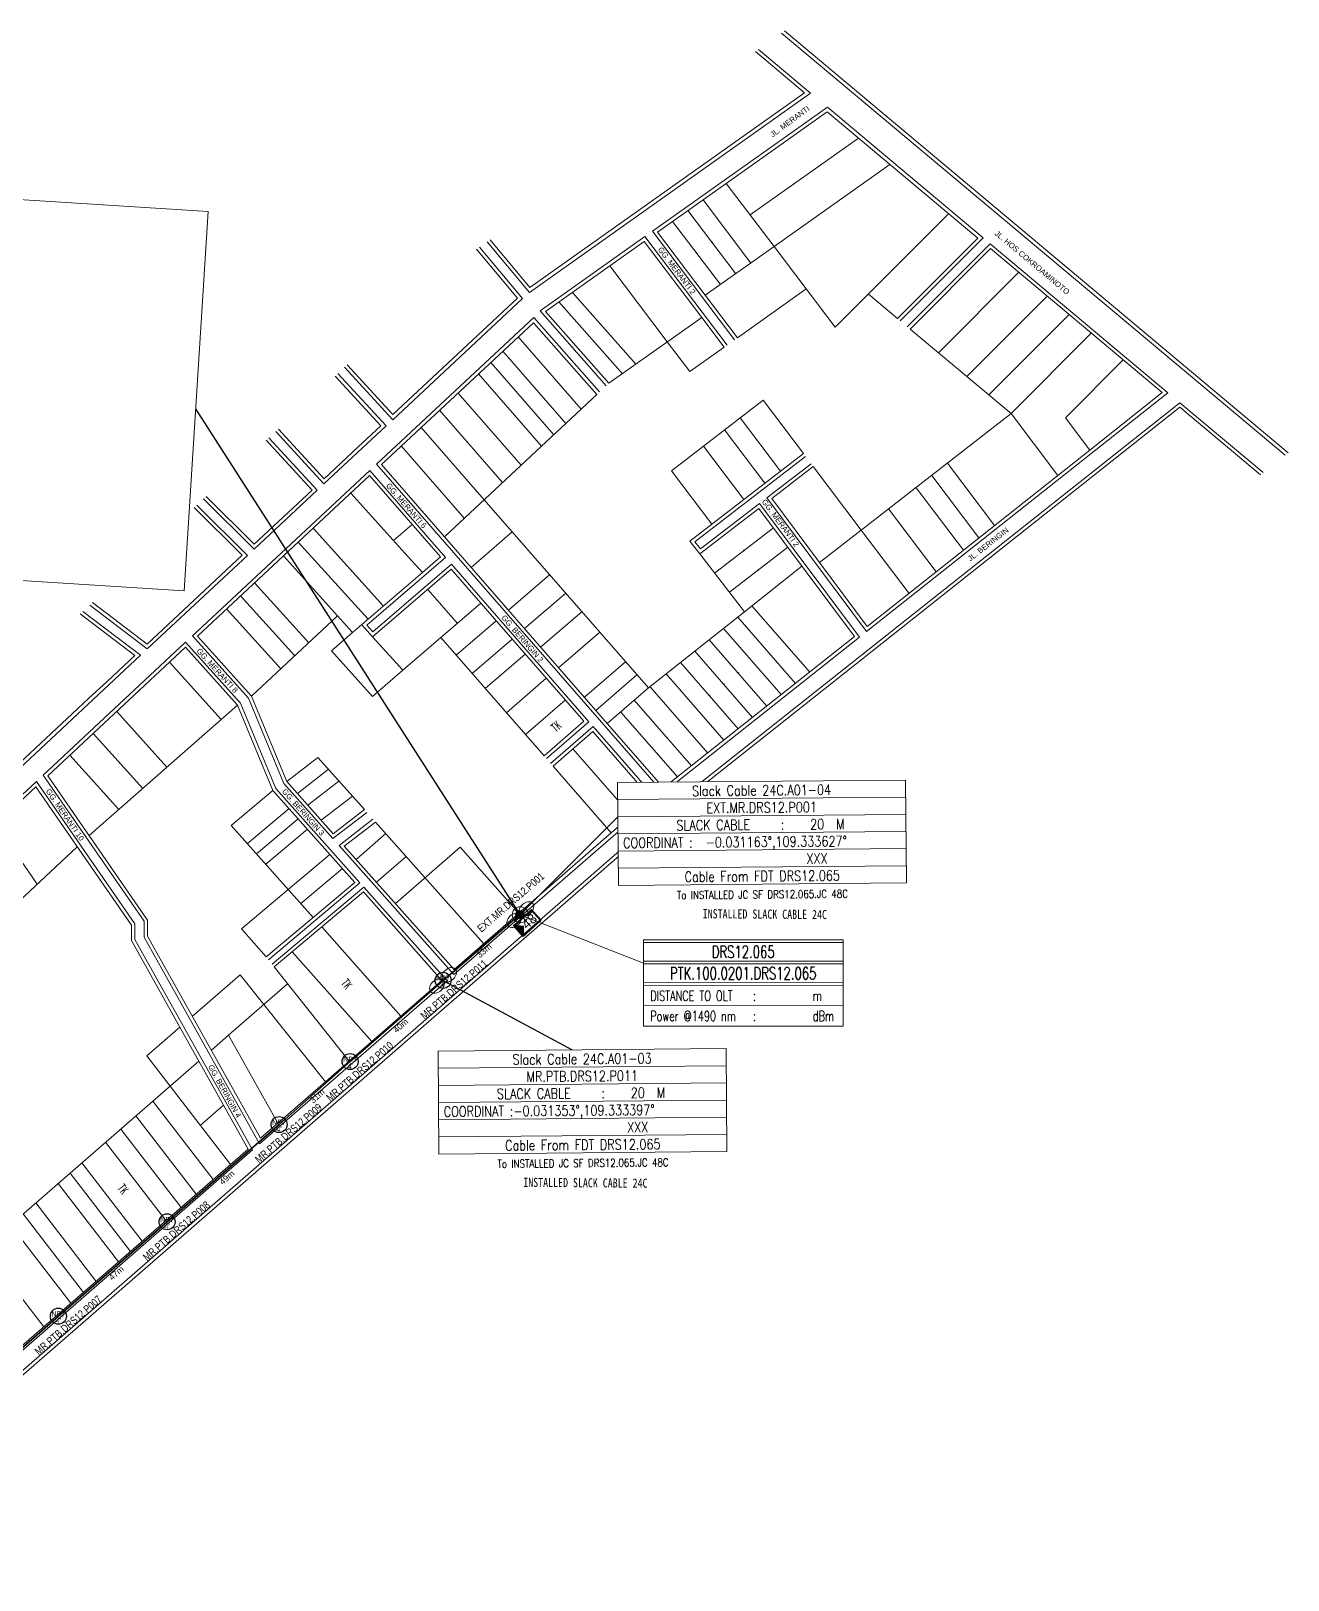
# Model space of a CAD drawing. Header units: inches. Extents: x 12170288 to 12174436, y -6358 to -3178.
# Drawn here: x 12170800 to 12171212, y -3686 to -3178 of the extents above; entities that cross this region are included whole.
import ezdxf
from ezdxf.enums import TextEntityAlignment as Align

# ---------------------------------------------------------------- set-up
doc = ezdxf.new("R2010")
doc.units = ezdxf.units.IN
doc.header["$MEASUREMENT"] = 0
doc.set_wipeout_variables(frame=1)
for name, color, linetype in [('Basic Map', 251, 'Continuous'), ('FDT', 12, 'Continuous'), ('NEW POLE 7m(4 inches)', 3, 'Continuous'), ('Span Cable', 3, 'Continuous')]:
    doc.layers.add(name, color=color, linetype=linetype)
for name, color, linetype, lineweight in [('COIL', 1, 'Continuous', 18), ('EXT POLE', 1, 'Continuous', 18), ('FDT-Info', 1, 'Continuous', 9), ('FO 24 CORE', 3, 'Continuous', 50), ('JALAN', 7, 'Continuous', 25), ('TEXT INFO', 7, 'Continuous', 18)]:
    doc.layers.add(name, color=color, linetype=linetype, lineweight=lineweight)
doc.layers.add('FO 48 CORE', color=7, linetype='Continuous', lineweight=50, true_color=0x8000a0)
doc.styles.add('FS', font='SimSun.ttf', dxfattribs={"width": 0.7})
doc.styles.add('INFO', font='simplex.shx', dxfattribs={"width": 0.6})
doc.styles.add('ISO-Text', font='simplex.shx', dxfattribs={"width": 0.6})
doc.styles.add('Mark', font='arial.ttf', dxfattribs={"width": 0.8, "height": 2.5})
doc.styles.add('POLE ID', font='SimSun.ttf', dxfattribs={"width": 0.8})
doc.styles.add('ROMANS', font='romans.shx', dxfattribs={"width": 1.2})
doc.styles.get("Standard").update_dxf_attribs({"font": 'arial.ttf'})
doc.styles.add('Title Block 3', font='dgn003.shx')
doc.styles.add('Title Block v21 - Default$0$Standard', font='arial.ttf')
doc.dimstyles.new('Dimstyle', dxfattribs={"dimtxt": 2, "dimasz": 0.18, "dimexe": 0.18, "dimexo": 0.0625, "dimgap": 0.09, "dimtad": 0, "dimdec": 0, "dimzin": 0, "dimdsep": 46, "dimtxsty": 'Standard', "dimcen": 0.09, "dimse1": 1, "dimse2": 1, "dimsd1": 1, "dimsd2": 1, "dimadec": 0, "dimazin": 0, "dimtfac": 1, "dimtdec": 0, "dimtofl": 0, "dimtmove": 0, "dimatfit": 3, "dimfxl": 1, "dimtolj": 1, "dimtzin": 0, "dimarcsym": 0})
doc.dimstyles.get("Standard").update_dxf_attribs({"dimtxt": 0.18, "dimasz": 0.18, "dimexe": 0.18, "dimexo": 0.0625, "dimgap": 0.09, "dimtad": 0, "dimtih": 1, "dimtoh": 1, "dimdec": 4, "dimzin": 0, "dimdsep": 46, "dimtxsty": 'Standard', "dimcen": 0.09, "dimadec": 0, "dimazin": 0, "dimtfac": 1, "dimtdec": 4, "dimtofl": 0, "dimtmove": 0, "dimatfit": 3, "dimfxl": 1, "dimtolj": 1, "dimtzin": 0, "dimarcsym": 0})

# ---------------------------------------------------------------- blocks, each defined once
blk = doc.blocks.new('*U82')
at = {"color": 0, "linetype": 'ByBlock', "lineweight": -2}
for points in [[(-1.58, 1.58), (1.58, -1.58)], [(-1.58, -1.58), (1.58, 1.58)]]:
    blk.add_lwpolyline(points, dxfattribs=at)
blk.add_circle((0, 0), 2.24, dxfattribs=at)
blk = doc.blocks.new('*U80')
h = blk.add_hatch(color=2)
h.dxf.hatch_style = 1
h.paths.add_polyline_path([(-4.25, 2), (-4.25, -2), (-2.4, 0)])
h = blk.add_hatch(color=256)
h.dxf.hatch_style = 1
h.paths.add_polyline_path([(-1.97, 3.47, 1), (0.47, 3.47, 1)])
for points in [[(-4.5, 2.25), (3, 2.25), (3, -2.25), (-4.5, -2.25)], [(-4.25, 2), (2.75, 2), (2.75, -2), (-4.25, -2)]]:
    blk.add_lwpolyline(points, close=True)
at = {"color": 2}
blk.add_lwpolyline([(-4.25, 2), (-4.25, -2), (-2.4, 0)], close=True, dxfattribs=at)
blk.add_circle((-0.75, 3.47), 1.22)
at = {"style": 'ISO-Text', "width": 0.6}
blk.add_attdef('FDT', text='', height=3, dxfattribs=at).set_placement((0, 0), align=Align.MIDDLE_CENTER)
blk = doc.blocks.new('FDT-Info')
at = {"color": 0}
blk.add_wipeout([(0, 16.53), (38.25, 16.53), (38.25, 0), (0, 0)], dxfattribs=at)
for p, q in [((0, 16.53), (0, 0)), ((38.25, 16.53), (38.25, 0)), ((0, 8.31), (38.25, 8.31)), ((0, 7.8), (38.25, 7.8)), ((0, 3.9), (38.25, 3.9)), ((0, 0), (38.25, 0))]:
    blk.add_line(p, q, dxfattribs=at)
for points in [[(0, 16.53), (38.25, 16.53)], [(0, 16.02), (38.25, 16.02)], [(0, 12.42), (38.25, 12.42)], [(0, 11.91), (38.25, 11.91)]]:
    blk.add_lwpolyline(points, dxfattribs=at)
at = {"color": 0, "ltscale": 5, "style": 'ROMANS', "width": 0.7}
for s, height, p in [('DISTANCE TO OLT', 1.9493, (1.3, 4.83)), ('m', 1.95, (32.45, 4.83))]:
    blk.add_text(s, height=height, dxfattribs=at).set_placement(p)
at = {"color": 0, "style": 'ROMANS', "width": 0.7}
for s, height, p in [(':', 1.95, (20.97, 4.83)), ('Power @1490 nm', 1.9493, (1.3, 0.94)), (':', 1.95, (20.97, 0.94)), ('dBm', 1.949, (32.45, 0.94))]:
    blk.add_text(s, height=height, dxfattribs=at).set_placement(p)
for tag, p in [('FDT_ID', (19.13, 14.22)), ('FDT_OLT_ID', (19.13, 10.11))]:
    blk.add_attdef(tag, text='', height=2.34, dxfattribs=at).set_placement(p, align=Align.MIDDLE_CENTER)
for tag, p in [('DISTANCE_TO_OLT', (30.95, 5.81)), ('LOSS_@1490NM', (30.95, 1.91))]:
    blk.add_attdef(tag, text='', height=1.95, dxfattribs=at).set_placement(p, align=Align.MIDDLE_RIGHT)
blk = doc.blocks.new('*U48')
at = {"color": 0, "linetype": 'ByBlock', "lineweight": -2}
blk.add_circle((0, 0), 2.24, dxfattribs=at)
at = {"color": 0, "linetype": 'ByBlock', "lineweight": -2, "style": 'Title Block 3', "width": 0.799091}
for s, p in [('NP7', (0, 0.62)), ("4'", (0, -1.27))]:
    blk.add_text(s, height=1.488, dxfattribs=at).set_placement(p, align=Align.MIDDLE_CENTER)
blk = doc.blocks.new('INFO_EVERY_10P')
at = {"color": 1}
blk.add_wipeout([(0, 0), (0, -60), (167.84, -60), (167.84, 0)], dxfattribs=at)
blk.add_wipeout([(0, 0), (167.84, 0), (167.84, -60), (0, -60)])
blk.add_wipeout([(0, 0), (167.84, 0), (167.84, -60), (0, -60)])
at = {"color": 0}
for p, q in [((0, 0), (0, -60)), ((0, -60), (167.84, -60))]:
    blk.add_line(p, q, dxfattribs=at)
for points in [[(0, 0), (167.84, 0)], [(167.84, 0), (167.84, -60)], [(0, -10), (167.84, -10)], [(0, -20), (167.84, -20)], [(0, -30), (167.84, -30)], [(0, -40), (167.84, -40)], [(0, -50), (167.84, -50)]]:
    blk.add_lwpolyline(points, dxfattribs=at)
at = {"color": 0, "style": 'INFO'}
for s, width, p in [('SLACK CABLE', 0.8, (34.09, -25.28)), (':', 0.6, (95.23, -25.28)), ('M', 0.8, (127.19, -25.28)), ('COORDINAT :', 0.8, (2.98, -35.28))]:
    blk.add_text(s, height=6, dxfattribs=dict(at, width=width)).set_placement(p, align=Align.MIDDLE_LEFT)
at = {"color": 0, "style": 'INFO', "width": 0.8}
for tag, p in [('ID', (83.92, -8.28)), ('PLACE', (83.92, -18.28)), ('IDENTITY', (83.92, -48.27)), ('IDENTITY2', (83.92, -58.27))]:
    blk.add_attdef(tag, text='', height=6, dxfattribs=at).set_placement(p, align=Align.CENTER)
for tag, p in [('SLACK', (99.89, -28.28)), ('COORDINAT', (55.05, -38.28))]:
    blk.add_attdef(tag, p, '', height=6, dxfattribs=at)
blk = doc.blocks.new('SPARE')
at = {"color": 0, "linetype": 'ByBlock', "lineweight": -2}
blk.add_ellipse((-1.62, 0), major_axis=(1.62, 0), ratio=0.714286, dxfattribs=at)
at = {"color": 0, "linetype": 'ByBlock', "lineweight": -2, "extrusion": (0, 0, -1)}
blk.add_ellipse((1.62, 0), major_axis=(-1.62, 0), ratio=0.714286, dxfattribs=at)
blk = doc.blocks.new('*D145')
at = {"layer": 'Defpoints', "color": 0, "lineweight": 35, "transparency": 16777216}
for p in [(12170808.84, -3599.27), (12170810.21, -3600.84), (12170775.66, -3628.24)]:
    blk.add_point(p, dxfattribs=at)
at = {"layer": 'Span Cable', "color": 0, "lineweight": 35, "transparency": 16777216, "insert": (12170793.62, -3615.33), "char_height": 2, "attachment_point": 5, "rotation": 41.1254}
blk.add_mtext('\\A1;44m', dxfattribs=at)
blk = doc.blocks.new('*D146')
at = {"layer": 'Defpoints', "color": 0, "lineweight": 35, "transparency": 16777216}
for p in [(12170844.49, -3568.32), (12170845.67, -3569.68), (12170808.84, -3599.27)]:
    blk.add_point(p, dxfattribs=at)
at = {"layer": 'Span Cable', "color": 0, "lineweight": 35, "transparency": 16777216, "insert": (12170827.85, -3585.16), "char_height": 2, "attachment_point": 5, "rotation": 40.9658}
blk.add_mtext('\\A1;47m', dxfattribs=at)
blk = doc.blocks.new('*D147')
at = {"layer": 'Defpoints', "color": 0, "lineweight": 35, "transparency": 16777216}
for p in [(12170881.21, -3536.47), (12170882.48, -3537.93), (12170844.49, -3568.32)]:
    blk.add_point(p, dxfattribs=at)
at = {"layer": 'Span Cable', "color": 0, "lineweight": 35, "transparency": 16777216, "insert": (12170864.12, -3553.86), "char_height": 2, "attachment_point": 5, "rotation": 40.9344}
blk.add_mtext('\\A1;49m', dxfattribs=at)
blk = doc.blocks.new('*D148')
at = {"layer": 'Defpoints', "color": 0, "lineweight": 35, "transparency": 16777216}
for p in [(12170904.51, -3515.81), (12170905.38, -3516.8), (12170881.21, -3536.47)]:
    blk.add_point(p, dxfattribs=at)
at = {"layer": 'Span Cable', "color": 0, "lineweight": 35, "transparency": 16777216, "insert": (12170893.74, -3527.13), "char_height": 2, "attachment_point": 5, "rotation": 41.5677}
blk.add_mtext('\\A1;31m', dxfattribs=at)
blk = doc.blocks.new('*D149')
at = {"layer": 'Defpoints', "color": 0, "lineweight": 35, "transparency": 16777216}
for p in [(12170934.98, -3489.2), (12170936.33, -3490.75), (12170904.51, -3515.81)]:
    blk.add_point(p, dxfattribs=at)
at = {"layer": 'Span Cable', "color": 0, "lineweight": 35, "transparency": 16777216, "insert": (12170921.09, -3504.05), "char_height": 2, "attachment_point": 5, "rotation": 41.1331}
blk.add_mtext('\\A1;40m', dxfattribs=at)
blk = doc.blocks.new('*D150')
at = {"layer": 'Defpoints', "color": 0, "lineweight": 35, "transparency": 16777216}
for p in [(12170960.18, -3467.6), (12170961.06, -3468.62), (12170934.98, -3489.2)]:
    blk.add_point(p, dxfattribs=at)
at = {"layer": 'Span Cable', "color": 0, "lineweight": 35, "transparency": 16777216, "insert": (12170948.46, -3479.43), "char_height": 2, "attachment_point": 5, "rotation": 40.6044}
blk.add_mtext('\\A1;33m', dxfattribs=at)

msp = doc.modelspace()

# ---------------------------------------------------------------- linework, layer by layer
at = {"layer": 'Basic Map', "lineweight": 0}
for p, q in [((12171045.98, -3178.61), (12171211.09, -3317)), ((12171046.96, -3177.92), (12171212.03, -3316.26)), ((12171038.38, -3183.99), (12171055.45, -3198.29)), ((12171037.4, -3184.69), (12171053.52, -3198.2)), ((12170963.27, -3263.61), (12171055.45, -3198.29)), ((12170963.48, -3262), (12171053.52, -3198.2)), ((12171003.61, -3243.6), (12171060.99, -3202.94)), ((12171060.95, -3204.43), (12171110.32, -3245.8)), ((12171060.99, -3202.94), (12171112.04, -3245.72)), ((12171005.29, -3243.87), (12171027.85, -3227.88)), ((12171027.85, -3227.88), (12171043.54, -3248.58)), ((12171020.21, -3233.3), (12171035.9, -3254)), ((12171100.76, -3237.79), (12171063.59, -3275.06)), ((12171003.61, -3243.6), (12171030.58, -3279.2)), ((12170959.42, -3265.55), (12170945.98, -3249.47)), ((12170961.06, -3265.65), (12170946.96, -3248.78)), ((12170963.27, -3263.61), (12170949.41, -3247.04)), ((12170963.48, -3262), (12170950.39, -3246.34)), ((12170966.79, -3269.69), (12171001.16, -3245.33)), ((12170968.57, -3269.89), (12171000.93, -3246.96)), ((12171001.16, -3245.33), (12171028.14, -3280.93)), ((12171020.97, -3264.58), (12171043.54, -3248.58)), ((12171110.32, -3245.8), (12171084, -3272.19)), ((12171112.04, -3245.72), (12171084.9, -3272.95)), ((12171114.35, -3247.66), (12171087.2, -3274.88)), ((12171114.42, -3249.24), (12171088.1, -3275.63)), ((12171114.35, -3247.66), (12171172.64, -3296.51)), ((12171114.42, -3249.24), (12171170.79, -3296.49)), ((12171123.67, -3257.06), (12171097.5, -3283.31)), ((12170918.56, -3303.68), (12170959.42, -3265.55)), ((12170977.38, -3263.65), (12170998.19, -3287.16)), ((12171020.97, -3264.58), (12171031.53, -3278.52)), ((12171031.53, -3278.52), (12171054.04, -3262.45)), ((12171074.44, -3264.18), (12171084, -3272.19)), ((12171133, -3264.81), (12171106.82, -3291.05)), ((12170918.49, -3305.37), (12170961.06, -3265.65)), ((12170966.79, -3269.69), (12170988.5, -3294.22)), ((12170968.57, -3269.89), (12170989.38, -3293.4)), ((12170972.97, -3266.77), (12170993.79, -3290.28)), ((12170913.12, -3319.95), (12170964.69, -3271.84)), ((12170914.76, -3320.05), (12170964.6, -3273.55)), ((12170964.6, -3273.55), (12170985.43, -3297.09)), ((12170964.69, -3271.84), (12170986.31, -3296.27)), ((12170989.38, -3293.4), (12171019.79, -3271.85)), ((12171019.79, -3271.85), (12171027.18, -3281.61)), ((12171088.1, -3275.63), (12171121.2, -3303.37)), ((12171140.29, -3270.86), (12171113.98, -3297.25)), ((12170980.3, -3301.87), (12170959.64, -3278.18)), ((12171147.52, -3276.98), (12171121.2, -3303.37)), ((12170975.26, -3306.58), (12170954.59, -3282.89)), ((12171015.89, -3289.61), (12171027.18, -3281.61)), ((12171157.97, -3285.74), (12171139.03, -3304.73)), ((12170916.3, -3307.41), (12170900.47, -3290.24)), ((12170918.49, -3305.37), (12170902.67, -3288.19)), ((12170903.54, -3287.38), (12170918.56, -3303.68)), ((12170967.27, -3314.04), (12170946.6, -3290.34)), ((12170971.26, -3310.31), (12170950.59, -3286.62)), ((12170914.62, -3307.35), (12170899.6, -3291.05)), ((12170935.42, -3343.75), (12170985.43, -3297.09)), ((12170960.55, -3320.3), (12170939.89, -3296.61)), ((12171008.88, -3432.71), (12171176.55, -3299.79)), ((12171009.87, -3322.12), (12171039.9, -3298.96)), ((12171073.84, -3374.83), (12171172.64, -3296.51)), ((12171176.55, -3299.79), (12171203.89, -3322.71)), ((12170954.5, -3325.95), (12170933.83, -3302.26)), ((12171009.61, -3433.62), (12171176.53, -3301.3)), ((12171176.53, -3301.3), (12171202.96, -3323.45)), ((12170895.92, -3326.43), (12170880.1, -3309.25)), ((12170895.98, -3324.74), (12170880.97, -3308.44)), ((12170895.92, -3326.43), (12170916.3, -3307.41)), ((12170907.05, -3314.41), (12170914.62, -3307.35)), ((12170948.45, -3331.6), (12170927.78, -3307.9)), ((12170892.05, -3328.41), (12170877.03, -3312.11)), ((12170893.73, -3328.47), (12170877.9, -3311.3)), ((12170907.05, -3314.41), (12170895.98, -3324.74)), ((12171074.06, -3373.17), (12171147.03, -3315.32)), ((12171007.13, -3427.72), (12170913.12, -3319.95)), ((12171015.91, -3345.16), (12171053.13, -3316.46)), ((12171017.55, -3345.37), (12171053.83, -3317.39)), ((12171041.13, -3330.98), (12171055.64, -3319.78)), ((12171042.75, -3331.2), (12171056.34, -3320.72)), ((12170852.77, -3376.26), (12170910.92, -3322)), ((12170854.42, -3376.35), (12170910.85, -3323.7)), ((12170934.12, -3350.37), (12170910.85, -3323.7)), ((12170935.77, -3350.49), (12170910.92, -3322)), ((12170873.01, -3347.8), (12170856.42, -3331.34)), ((12170873.04, -3346.15), (12170857.29, -3330.53)), ((12170873.01, -3347.8), (12170893.73, -3328.47)), ((12170873.04, -3346.15), (12170892.05, -3328.41)), ((12170922.47, -3349.1), (12170904.71, -3329.43)), ((12171073.84, -3374.83), (12171041.13, -3330.98)), ((12171074.06, -3373.17), (12171042.75, -3331.2)), ((12170869.1, -3349.82), (12170853.35, -3334.2)), ((12170870.82, -3349.85), (12170854.22, -3333.39)), ((12170986.34, -3375.04), (12170948.45, -3331.6)), ((12171019.17, -3349.38), (12171038.52, -3334.46)), ((12171019.38, -3347.75), (12171038.75, -3332.81)), ((12171069.88, -3376.49), (12171038.52, -3334.46)), ((12171071.49, -3376.7), (12171038.75, -3332.81)), ((12170915.43, -3366.46), (12170892.38, -3340.93)), ((12171024.01, -3355.66), (12171043.27, -3340.81)), ((12171058.4, -3352.19), (12171072.12, -3341.61)), ((12170910.38, -3370.81), (12170887.51, -3345.47)), ((12170988.8, -3404.94), (12170935.42, -3343.75)), ((12170957.67, -3342.17), (12170944.18, -3353.79)), ((12170838, -3380.47), (12170870.82, -3349.85)), ((12170869.1, -3349.82), (12170856.84, -3361.26)), ((12170900.4, -3369.69), (12170882.64, -3350.02)), ((12170935.77, -3350.49), (12170909.97, -3372.7)), ((12171028.86, -3361.94), (12171048.01, -3347.17)), ((12170928.21, -3355.46), (12170905.33, -3375.15)), ((12170937.63, -3354.39), (12170911.88, -3376.55)), ((12170937.74, -3352.75), (12170911.98, -3374.92)), ((12170981.12, -3404.25), (12170937.63, -3354.39)), ((12170982.79, -3404.38), (12170937.74, -3352.75)), ((12170969.92, -3356.22), (12170956.43, -3367.83)), ((12170837.92, -3378.91), (12170856.84, -3361.26)), ((12170890.93, -3378.52), (12170873.17, -3358.85)), ((12170939.67, -3372.13), (12170929.95, -3361)), ((12170838, -3380.47), (12170819.12, -3366.14)), ((12170837.92, -3378.91), (12170820.01, -3365.32)), ((12170886.36, -3382.79), (12170868.6, -3363.12)), ((12170947.34, -3365.53), (12170921.79, -3387.53)), ((12170975.19, -3362.26), (12170961.7, -3373.87)), ((12170833.93, -3382.64), (12170816.01, -3369.04)), ((12170835.77, -3382.54), (12170816.9, -3368.22)), ((12170881.78, -3387.06), (12170864.02, -3367.39)), ((12170872.18, -3396.02), (12170900.4, -3369.69)), ((12170952.39, -3371.31), (12170939.3, -3382.58)), ((12170980.46, -3368.3), (12170966.97, -3379.91)), ((12171002.29, -3393.32), (12171033.8, -3368.35)), ((12170871.18, -3396.65), (12170852.77, -3376.26)), ((12170872.18, -3396.02), (12170854.42, -3376.35)), ((12170986.34, -3375.04), (12170972.85, -3386.66)), ((12171002.29, -3393.32), (12170986.34, -3375.04)), ((12171007.13, -3427.72), (12171071.49, -3376.7)), ((12171007.27, -3426.11), (12171069.88, -3376.49)), ((12170803.86, -3421.89), (12170850.57, -3378.31)), ((12170805.41, -3422.08), (12170850.52, -3379.99)), ((12170867.6, -3398.91), (12170850.52, -3379.99)), ((12170868.6, -3398.28), (12170850.57, -3378.31)), ((12170957.66, -3377.35), (12170944.57, -3388.62)), ((12170961.88, -3382.2), (12170948.8, -3393.46)), ((12170770.44, -3443.5), (12170835.77, -3382.54)), ((12170824.79, -3391.16), (12170833.93, -3382.64)), ((12170862.24, -3403.63), (12170845.29, -3384.86)), ((12170994.82, -3384.76), (12170981.33, -3396.37)), ((12170824.79, -3391.16), (12170818.74, -3396.81)), ((12170998.55, -3389.04), (12170985.06, -3400.65)), ((12170769.74, -3442.52), (12170818.74, -3396.81)), ((12170882.78, -3424.64), (12170871.18, -3396.65)), ((12170883.78, -3424.01), (12170872.18, -3396.02)), ((12171002.29, -3393.32), (12170988.8, -3404.94)), ((12170818.97, -3441.7), (12170867.6, -3398.91)), ((12170844.44, -3419.29), (12170827.96, -3401.03)), ((12170879.2, -3426.89), (12170867.6, -3398.91)), ((12170880.2, -3426.26), (12170868.6, -3398.28)), ((12171003.16, -3429.51), (12170984.06, -3407.62)), ((12171004.81, -3429.63), (12170984.16, -3405.96)), ((12170836.56, -3426.23), (12170820.28, -3408.2)), ((12170828.67, -3433.17), (12170812.6, -3415.37)), ((12170883.78, -3424.01), (12170893.97, -3416.12)), ((12170909.17, -3433.2), (12170893.97, -3416.12)), ((12170836.93, -3469.75), (12170803.86, -3421.89)), ((12170838.1, -3469.39), (12170805.41, -3422.08)), ((12170887.22, -3427.88), (12170897.41, -3419.98)), ((12170990.13, -3440.85), (12170971.04, -3418.96)), ((12170774.56, -3449.23), (12170801.64, -3423.96)), ((12170775.26, -3450.2), (12170801.46, -3425.76)), ((12170832.77, -3471.05), (12170801.46, -3425.76)), ((12170833.93, -3470.69), (12170801.64, -3423.96)), ((12170879.2, -3426.89), (12170865.55, -3438.36)), ((12170906.07, -3457.09), (12170879.2, -3426.89)), ((12170907.74, -3457.21), (12170880.2, -3426.26)), ((12170898.86, -3442.72), (12170882.78, -3424.64)), ((12170898.98, -3441.1), (12170883.78, -3424.01)), ((12170890.66, -3431.75), (12170900.85, -3423.85)), ((12170758.43, -3650.69), (12171008.88, -3432.71)), ((12170884.48, -3432.82), (12170870.83, -3444.3)), ((12170895.04, -3436.67), (12170905.23, -3428.77)), ((12170938.54, -3487.31), (12171004.81, -3429.63)), ((12170759.19, -3651.57), (12171009.65, -3433.59)), ((12170801.93, -3457.6), (12170788.36, -3437.98)), ((12170887.48, -3436.2), (12170873.83, -3447.68)), ((12170898.86, -3442.72), (12170909.97, -3434.1)), ((12170898.98, -3441.1), (12170909.17, -3433.2)), ((12170900.86, -3444.96), (12170911.97, -3436.35)), ((12170902.59, -3445.15), (12170912.78, -3437.26)), ((12170948.34, -3477.23), (12170912.78, -3437.26)), ((12170892.42, -3468.57), (12170865.55, -3438.36)), ((12170890.49, -3439.57), (12170876.83, -3451.05)), ((12170906.46, -3449.51), (12170916.17, -3441.06)), ((12170938.64, -3485.67), (12170990.13, -3440.85)), ((12170788.83, -3469.83), (12170815.03, -3445.38)), ((12170897.88, -3447.88), (12170884.23, -3459.36)), ((12170938.54, -3487.31), (12170900.86, -3444.96)), ((12170938.64, -3485.67), (12170902.59, -3445.15)), ((12170919.33, -3463.97), (12170940.55, -3445.5)), ((12170959.86, -3467.2), (12170940.55, -3445.5)), ((12170913.15, -3457.02), (12170922.85, -3448.58)), ((12170907.74, -3457.21), (12170877.76, -3482.41)), ((12170884.23, -3459.36), (12170868.84, -3472.29)), ((12170908.96, -3458.58), (12170878.9, -3483.85)), ((12170908.84, -3460.2), (12170879.63, -3484.76)), ((12170934.62, -3489.17), (12170908.84, -3460.2)), ((12170936.27, -3489.28), (12170908.96, -3458.58)), ((12170892.42, -3468.57), (12170877.03, -3481.5)), ((12170832.77, -3476.12), (12170832.77, -3471.05)), ((12170833.93, -3475.82), (12170833.93, -3470.69)), ((12170836.93, -3475.03), (12170836.93, -3469.75)), ((12170838.1, -3474.73), (12170838.1, -3469.39)), ((12170877.03, -3481.5), (12170868.84, -3472.29)), ((12170921.17, -3500.88), (12170895.19, -3471.68)), ((12170854.89, -3515.63), (12170832.77, -3476.12)), ((12170872.53, -3544.75), (12170833.93, -3475.82)), ((12170874.84, -3542.74), (12170836.93, -3475.03)), ((12170875.16, -3540.92), (12170838.1, -3474.73)), ((12170911.6, -3509.2), (12170885.48, -3479.84)), ((12170904.2, -3515.64), (12170879.63, -3484.76)), ((12170864.68, -3507.11), (12170884.02, -3490.28)), ((12170874.84, -3542.74), (12170936.27, -3489.28)), ((12170911.6, -3509.2), (12170934.62, -3489.17)), ((12170896.38, -3522.45), (12170876.19, -3497.09)), ((12170837.83, -3513.96), (12170848.67, -3504.52)), ((12170880.84, -3535.97), (12170864.68, -3507.11)), ((12170777.01, -3583.42), (12170854.89, -3515.63)), ((12170865.24, -3549.56), (12170845.45, -3523.85)), ((12170880.84, -3535.97), (12170894.04, -3524.49)), ((12170859.63, -3554.43), (12170839.85, -3528.73)), ((12170854.03, -3559.31), (12170834.25, -3533.6)), ((12170849.08, -3563.62), (12170829.29, -3537.91)), ((12170796.63, -3610.82), (12170872.53, -3544.75)), ((12170796.8, -3609.12), (12170871.05, -3544.5)), ((12170844.13, -3567.93), (12170824.34, -3542.23)), ((12170836.36, -3574.69), (12170816.57, -3548.99)), ((12170832.47, -3578.07), (12170812.68, -3552.37)), ((12170828.58, -3581.46), (12170808.8, -3555.75)), ((12170821.21, -3587.87), (12170801.42, -3562.17)), ((12170812.96, -3595.06), (12170793.17, -3569.35)), ((12170817.08, -3591.47), (12170797.3, -3565.76)), ((12170804.06, -3602.8), (12170784.27, -3577.1))]:
    msp.add_line(p, q, dxfattribs=at)
for points in [[(12171060.95, -3204.43), (12171027.85, -3227.88)], [(12171071.24, -3213.05), (12171035.69, -3238.23)], [(12171043.54, -3248.58), (12171081.52, -3221.67)], [(12171015.24, -3236.82), (12171030.92, -3257.52)], [(12171005.29, -3243.87), (12171020.97, -3264.58)], [(12171010.26, -3240.35), (12171025.95, -3261.05)], [(12171000.93, -3246.96), (12171019.79, -3271.85)], [(12171043.54, -3248.58), (12171054.04, -3262.45)], [(12170989.64, -3254.96), (12171008.5, -3279.85)], [(12171054.04, -3262.45), (12171063.59, -3275.06)], [(12171008.5, -3279.85), (12171015.89, -3289.61)], [(12171053.13, -3316.46), (12171039.9, -3298.96)], [(12171147.03, -3315.32), (12171170.79, -3296.49)], [(12171045.64, -3322.24), (12171032.41, -3304.73)], [(12171072.12, -3341.61), (12171121.2, -3303.37)], [(12171121.2, -3303.37), (12171136.52, -3323.66)], [(12171139.03, -3304.73), (12171147.03, -3315.32)], [(12171040.5, -3326.2), (12171027.27, -3308.7)], [(12170941.93, -3337.67), (12170921.27, -3313.98)], [(12171033.61, -3331.51), (12171020.38, -3314.01)], [(12170935.42, -3343.75), (12170914.76, -3320.05)], [(12171072.12, -3341.61), (12171056.34, -3320.72)], [(12171100.36, -3319.61), (12171115.81, -3340.07)], [(12171023.1, -3339.62), (12171009.87, -3322.12)], [(12171095.24, -3323.67), (12171110.7, -3344.13)], [(12171090.12, -3327.72), (12171105.58, -3348.19)], [(12171081.08, -3334.6), (12171096.67, -3355.25)], [(12170918.72, -3344.95), (12170924.82, -3339.7)], [(12171072.12, -3341.61), (12171087.76, -3362.31)], [(12171015.91, -3345.16), (12171019.17, -3349.38)], [(12171017.55, -3345.37), (12171019.38, -3347.75)], [(12170922.47, -3349.1), (12170928.21, -3355.46)], [(12170928.21, -3355.46), (12170934.12, -3350.37)], [(12171019.17, -3349.38), (12171033.8, -3368.35)], [(12171033.8, -3368.35), (12171052.65, -3353.4)], [(12171036.25, -3366.4), (12171055.2, -3388.12)], [(12170900.4, -3369.69), (12170905.33, -3375.15)], [(12171031.6, -3370.09), (12171050.55, -3391.81)], [(12170905.33, -3375.15), (12170898.35, -3381.16)], [(12170908.3, -3372.59), (12170911.88, -3376.55)], [(12170909.97, -3372.7), (12170911.98, -3374.92)], [(12170911.88, -3376.55), (12170921.79, -3387.53)], [(12170968.1, -3415.59), (12170934.25, -3376.79)], [(12171026.95, -3373.78), (12171045.89, -3395.5)], [(12170898.35, -3381.16), (12170911.83, -3396.1)], [(12171017.54, -3381.24), (12171036.49, -3402.96)], [(12171022.24, -3377.51), (12171041.19, -3399.23)], [(12171012.84, -3384.96), (12171031.78, -3406.69)], [(12170921.79, -3387.53), (12170911.83, -3396.1)], [(12170968.81, -3390.13), (12170955.78, -3401.47)], [(12171008.13, -3388.69), (12171027.08, -3410.41)], [(12170975.03, -3397.26), (12170962, -3408.6)], [(12170997.65, -3397.32), (12171016.43, -3418.86)], [(12171002.85, -3392.96), (12171021.76, -3414.64)], [(12170993.3, -3401.22), (12171011.85, -3422.49)], [(12170981.12, -3404.25), (12170968.1, -3415.59)], [(12170982.79, -3404.38), (12170968.88, -3416.49)], [(12170984.16, -3405.96), (12170970.25, -3418.06)], [(12170984.06, -3407.62), (12170971.04, -3418.96)], [(12170988.8, -3404.94), (12171007.27, -3426.11)], [(12170996.65, -3435.18), (12170977.55, -3413.29)], [(12171003.16, -3429.51), (12170990.13, -3440.85)], [(12170888.32, -3463.96), (12170901.98, -3452.49)], [(12170892.42, -3468.57), (12170906.07, -3457.09)], [(12170868.42, -3487.33), (12170852.78, -3500.95)], [(12170876.19, -3497.09), (12170868.42, -3487.33)], [(12170864.68, -3507.11), (12170859, -3512.06)], [(12170911.6, -3509.2), (12170894.04, -3524.49)], [(12170845.45, -3523.85), (12170837.83, -3513.96)], [(12170854.89, -3515.63), (12170871.05, -3544.5)], [(12170855.34, -3536.71), (12170862.97, -3530.07)], [(12170880.84, -3535.97), (12170875.16, -3540.92)]]:
    msp.add_lwpolyline(points, dxfattribs=at)
at = {"layer": 'Basic Map'}
for p in [(12171023.08, -3247.17), (12171018.1, -3250.7), (12171033.64, -3348.24), (12171038.43, -3354.56), (12171027.01, -3392.1), (12171031.72, -3388.37), (12171022.31, -3395.82)]:
    msp.add_point(p, dxfattribs=at)
at = {"layer": 'FDT-Info', "linetype": 'ByBlock', "transparency": 16777216}
msp.add_lwpolyline([(12170960.29, -3467.68), (12171000.7, -3483.57)], dxfattribs=at)
at = {"layer": 'FO 24 CORE', "lineweight": 35}
msp.add_lwpolyline([(12170605.57, -3531.98), (12170605.57, -3531.98), (12170635.37, -3579.9), (12170683.17, -3653.57), (12170692.64, -3668.04), (12170704.21, -3685.78), (12170753.73, -3646.92), (12170775.66, -3628.24), (12170808.84, -3599.27), (12170844.49, -3568.32), (12170881.21, -3536.47), (12170904.51, -3515.81), (12170934.98, -3489.17), (12170960.18, -3467.6)], dxfattribs=at)
at = {"layer": 'FO 48 CORE', "lineweight": 5}
msp.add_lwpolyline([(12170668.11, -3225.07), (12170857.91, -3237.06), (12170850.05, -3361.42), (12170660.25, -3349.43)], close=True, dxfattribs=at)
at = {"layer": 'FO 48 CORE', "lineweight": -3}
msp.add_lwpolyline([(12170853.82, -3301.83), (12170960.19, -3467.59)], dxfattribs=at)

# ---------------------------------------------------------------- block references
at = {"layer": 'COIL', "xscale": 1.68516512211198, "yscale": 1.68516512211198, "zscale": 1.68516512211198, "rotation": 42.98383985681765}
for p in [(12170960.31, -3467.61), (12170934.98, -3489.2)]:
    msp.add_blockref('SPARE', p, dxfattribs=at)
at = {"layer": 'EXT POLE', "xscale": 1.172850308672672, "yscale": 1.172850308672672, "zscale": 1.172850308672672}
msp.add_blockref('*U82', (12170960.29, -3467.68), dxfattribs=at)
at = {"layer": 'FDT'}
ref = msp.add_blockref('*U80', (12170963.23, -3469.8), dxfattribs=dict(at, xscale=1.059323308360429, yscale=1.059323308360429, zscale=1.059323308360429, rotation=42.02179178161835))
ref.add_attrib('FDT', '48', dxfattribs={"layer": '0', "height": 3.178, "rotation": 42.0218, "style": 'Title Block v21 - Default$0$Standard'}).set_placement((12170963.23, -3469.8), align=Align.MIDDLE_CENTER)
at = {"layer": 'NEW POLE 7m(4 inches)', "xscale": 1.172850308672672, "yscale": 1.172850308672672, "zscale": 1.172850308672672}
for p in [(12170934.98, -3489.17), (12170904.51, -3515.81), (12170881.21, -3536.47), (12170844.49, -3568.32), (12170808.84, -3599.27)]:
    msp.add_blockref('*U48', p, dxfattribs=at)

# ---------------------------------------------------------------- texts
at = {"layer": 'Basic Map', "style": 'FS', "width": 0.7}
for rotation, p in [(40.3444, (12170971.9, -3408.01)), (308.3635, (12170901.31, -3490.14)), (308.3635, (12170827.94, -3557.41))]:
    msp.add_text('TK', height=3, rotation=rotation, dxfattribs=at).set_placement(p)
at = {"layer": 'COIL', "color": 7, "linetype": 'Continuous', "lineweight": 0, "style": 'POLE ID', "width": 0.8}
for p in [(12171020.1, -3468.82), (12170961.27, -3556.89)]:
    msp.add_text('INSTALLED SLACK CABLE 24C', height=2.9942, rotation=359.6126, dxfattribs=at).set_placement(p)
at = {"layer": 'EXT POLE', "style": 'Mark', "width": 0.8}
msp.add_text('EXT.MR.DRS12.P001', height=2.5, rotation=40.9464, dxfattribs=at).set_placement((12170957.16, -3463.59), align=Align.MIDDLE)
at = {"layer": 'JALAN'}
for s, rotation, p in [('JL. MERANTI', 36.4655, (12171043.06, -3212.84)), ('JL. HOS COKROAMINOTO', 320.0438, (12171115.66, -3244.57)), ('GG. MERANTI 2', 306.8501, (12171005.3, -3249.58)), ('GG. MERANTI 6', 311.1187, (12170916.13, -3327.1)), ('GG. MERANTI 2', 306.429, (12171039.37, -3332.26)), ('JL. BERINGIN', 37.9059, (12171107.88, -3351.86)), ('GG. BERINGIN 2', 310.7745, (12170953.98, -3370.35)), ('GG. MERANTI 8', 312.2563, (12170854.01, -3381.3)), ('GG. MERANTI 10', 304.4904, (12170804.62, -3427.15)), ('GG. BERINGIN 3', 311.5024, (12170882.01, -3427.33)), ('GG. BERINGIN 4', 299.1272, (12170857.86, -3517.41))]:
    msp.add_text(s, height=1.7937, rotation=rotation, dxfattribs=at).set_placement(p)
at = {"layer": 'NEW POLE 7m(4 inches)', "style": 'Mark', "width": 0.8}
for s, p in [('MR.PTB.DRS12.P011', (12170938.56, -3492.13)), ('MR.PTB.DRS12.P010', (12170907.64, -3519)), ('MR.PTB.DRS12.P009', (12170884.28, -3539.28)), ('MR.PTB.DRS12.P008', (12170847.54, -3571.32)), ('MR.PTB.DRS12.P007', (12170812.05, -3602.23))]:
    msp.add_text(s, height=2.5, rotation=40.8861, dxfattribs=at).set_placement(p, align=Align.MIDDLE)

# ---------------------------------------------------------------- dimensions: what is measured, and where the dimension line sits
at = {"layer": 'Span Cable', "lineweight": 35}
for p1, p2, distance, picture, middle in [((12170934.98, -3489.2), (12170960.18, -3467.6), -1.36, '*D150', (12170948.46, -3479.43)), ((12170881.21, -3536.47), (12170904.51, -3515.81), -1.32, '*D148', (12170893.74, -3527.13)), ((12170844.49, -3568.32), (12170881.21, -3536.47), -1.94, '*D147', (12170864.12, -3553.86)), ((12170808.84, -3599.27), (12170844.49, -3568.32), -1.8, '*D146', (12170827.85, -3585.16)), ((12170775.66, -3628.24), (12170808.84, -3599.27), -2.09, '*D145', (12170793.62, -3615.33))]:
    dim = msp.add_aligned_dim(p1=p1, p2=p2, distance=distance, dimstyle='Dimstyle', override={"dimpost": 'm'}, dxfattribs=at)
    dim.commit()
    dim.dimension.update_dxf_attribs({"geometry": picture, "text_midpoint": middle})

# ---------------------------------------------------------------- leaders
at = {"layer": 'TEXT INFO', "ltscale": 0.5}
for points in [[(12170960.31, -3467.61), (12170992.26, -3435.56)], [(12170934.98, -3489.17), (12170977.31, -3512)]]:
    msp.add_leader(points, dimstyle='Standard', override={"dimasz": 2, "dimfxlon": 1, "dimarcsym": 2}, dxfattribs=at)

# ---------------------------------------------------------------- next in the draw order: block references
at = {"layer": 'FDT-Info', "ltscale": 5}
ref = msp.add_blockref('FDT-Info', (12171000.69, -3504.16), dxfattribs=dict(at, xscale=1.710622786224548, yscale=1.710622786224548, zscale=1.710622786224548, rotation=0.01624692241011479))
ref.add_attrib('FDT_ID', 'DRS12.065', dxfattribs={"layer": '0', "color": 0, "height": 4.001, "rotation": 0.0162, "style": 'ROMANS', "width": 0.7}).set_placement((12171033.4, -3479.82), align=Align.MIDDLE_CENTER)
ref.add_attrib('FDT_OLT_ID', 'PTK.100.0201.DRS12.065', dxfattribs={"layer": '0', "color": 0, "height": 4.0014, "rotation": 0.0162, "style": 'ROMANS', "width": 0.7}).set_placement((12171033.4, -3486.85), align=Align.MIDDLE_CENTER)
at = {"layer": 'TEXT INFO', "lineweight": 0}
ref = msp.add_blockref('INFO_EVERY_10P', (12170992.16, -3424.3), dxfattribs=dict(at, xscale=0.562745045477515, yscale=0.562745045477515, zscale=0.562745045477515, rotation=0.490825016034348))
ref.add_attrib('ID', 'Slack Cable 24C.A01-04', dxfattribs={"layer": '0', "color": 0, "height": 3.3765, "rotation": 0.4908, "style": 'INFO', "width": 0.8}).set_placement((12171039.42, -3428.56), align=Align.CENTER)
ref.add_attrib('PLACE', 'EXT.MR.DRS12.P001', dxfattribs={"layer": '0', "color": 0, "height": 3.3765, "rotation": 0.4908, "style": 'INFO', "width": 0.8}).set_placement((12171039.47, -3434.19), align=Align.CENTER)
ref.add_attrib('SLACK', '20', (12171055.35, -3439.68), dxfattribs={"layer": '0', "color": 0, "height": 3.376, "rotation": 0.4908, "style": 'INFO', "width": 0.8})
ref.add_attrib('COORDINAT', '   -0.031163°,109.333627°', (12171015.03, -3445.65), dxfattribs={"layer": '0', "color": 0, "height": 3.3765, "rotation": 0.4908, "style": 'INFO', "width": 0.8})
ref.add_attrib('MARKING', 'XXX', (12171054.15, -3450.94), dxfattribs={"layer": '0', "color": 0, "height": 3.376, "rotation": 0.4908, "style": 'INFO', "width": 0.8})
ref.add_attrib('IDENTITY', 'Cable From FDT DRS12.065', dxfattribs={"layer": '0', "color": 0, "height": 3.3765, "rotation": 0.4908, "style": 'INFO', "width": 0.8}).set_placement((12171039.66, -3456.69), align=Align.CENTER)
ref.add_attrib('IDENTITY2', 'To INSTALLED JC SF DRS12.065.JC 48C', dxfattribs={"layer": '0', "color": 0, "height": 2.6053, "rotation": 0.4908, "style": 'INFO', "width": 0.8}).set_placement((12171039.71, -3462.32), align=Align.CENTER)
ref = msp.add_blockref('INFO_EVERY_10P', (12170933.33, -3512.37), dxfattribs=dict(at, xscale=0.562745045477515, yscale=0.562745045477515, zscale=0.562745045477515, rotation=0.4908250160343482))
ref.add_attrib('ID', 'Slack Cable 24C.A01-03', dxfattribs={"layer": '0', "color": 0, "height": 3.3765, "rotation": 0.4908, "style": 'INFO', "width": 0.8}).set_placement((12170980.59, -3516.63), align=Align.CENTER)
ref.add_attrib('PLACE', 'MR.PTB.DRS12.P011', dxfattribs={"layer": '0', "color": 0, "height": 3.3765, "rotation": 0.4908, "style": 'INFO', "width": 0.8}).set_placement((12170980.64, -3522.26), align=Align.CENTER)
ref.add_attrib('SLACK', '20', (12170996.52, -3527.75), dxfattribs={"layer": '0', "color": 0, "height": 3.376, "rotation": 0.4908, "style": 'INFO', "width": 0.8})
ref.add_attrib('COORDINAT', ' -0.031353°,109.333397°', (12170956.2, -3533.72), dxfattribs={"layer": '0', "color": 0, "height": 3.3765, "rotation": 0.4908, "style": 'INFO', "width": 0.8})
ref.add_attrib('MARKING', 'XXX', (12170995.32, -3539.01), dxfattribs={"layer": '0', "color": 0, "height": 3.376, "rotation": 0.4908, "style": 'INFO', "width": 0.8})
ref.add_attrib('IDENTITY', 'Cable From FDT DRS12.065', dxfattribs={"layer": '0', "color": 0, "height": 3.3765, "rotation": 0.4908, "style": 'INFO', "width": 0.8}).set_placement((12170980.83, -3544.76), align=Align.CENTER)
ref.add_attrib('IDENTITY2', 'To INSTALLED JC SF DRS12.065.JC 48C', dxfattribs={"layer": '0', "color": 0, "height": 2.6053, "rotation": 0.4908, "style": 'INFO', "width": 0.8}).set_placement((12170980.88, -3550.39), align=Align.CENTER)

# ---------------------------------------------------------------- next in the draw order: dimensions: what is measured, and where the dimension line sits
at = {"layer": 'Span Cable', "lineweight": 35}
dim = msp.add_aligned_dim(p1=(12170904.51, -3515.81), p2=(12170934.98, -3489.2), distance=-2.05, dimstyle='Dimstyle', override={"dimpost": 'm'}, dxfattribs=at)
dim.commit()
dim.dimension.update_dxf_attribs({"geometry": '*D149', "text_midpoint": (12170921.09, -3504.05)})

doc.saveas('drawing.dxf')
